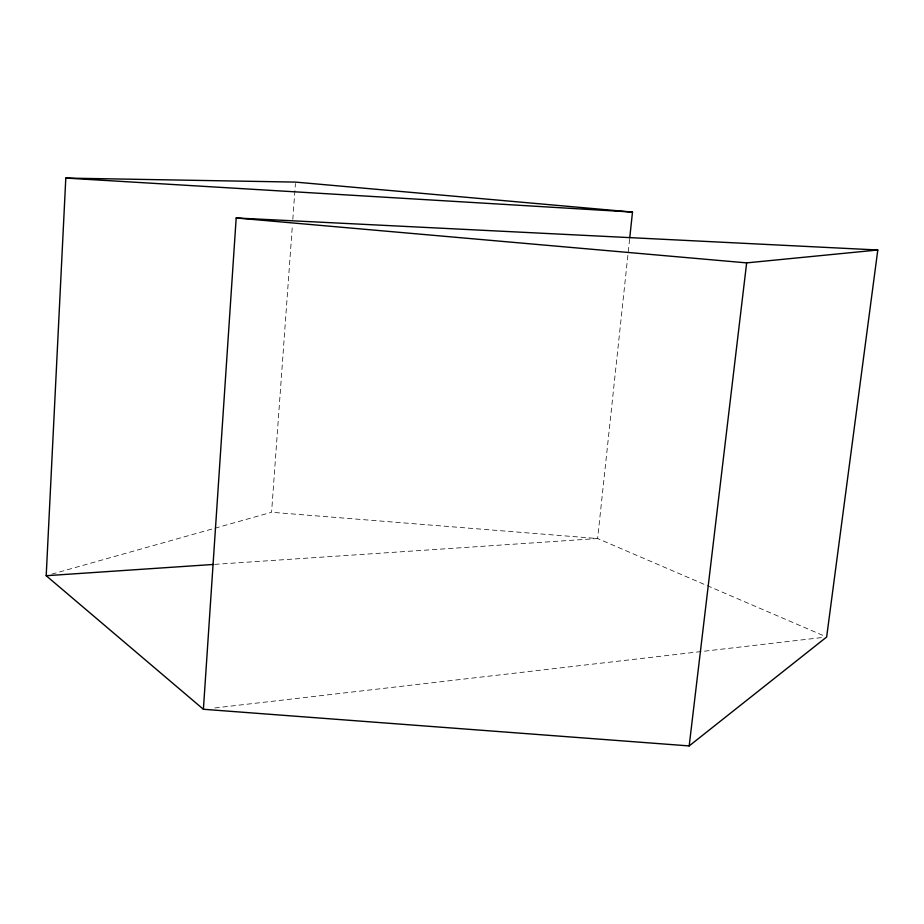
<?xml version="1.0" encoding="UTF-8"?>
<svg xmlns="http://www.w3.org/2000/svg" width="924" height="924" viewBox="0 0 924 924"><rect width="100%" height="100%" fill="white"/><g stroke="black" fill="none" stroke-linecap="round" stroke-linejoin="round"><path stroke-width="0.69" stroke-dasharray="4.62 3.46" d="M214.888 528.228L271.575 512.266L292.388 225.156M292.804 219.415L295.414 183.53M629.591 239.281L597.62 538.53L825.328 636.44M51.732 574.162L213.502 528.609M214.853 707.946L823.781 637.341M214.645 564.368L597.62 538.53L271.575 512.266"/><path stroke-width="1.39" d="M203.395 709.274L236.186 217.983L877.8 250L826.645 637.006L689.177 745.922L203.395 709.274L46.2 575.721L65.8 178.078L295.518 182.097L632.501 212.081L629.741 237.849M689.177 745.922L746.65 262.878L877.8 250M46.2 575.721L213.213 564.46M65.8 178.078L632.501 212.081M236.186 217.983L746.65 262.878"/></g></svg>
